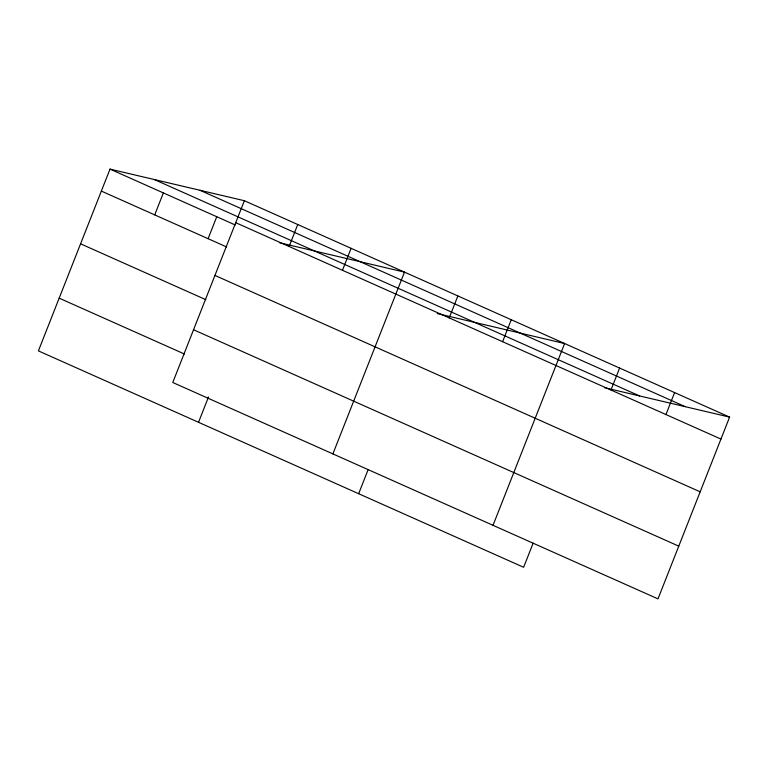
<?xml version="1.0" encoding="UTF-8"?>
<svg xmlns="http://www.w3.org/2000/svg" width="768" height="768" viewBox="0 0 768 768"><rect width="100%" height="100%" fill="white"/><g stroke="black" fill="none" stroke-linecap="round" stroke-linejoin="round"><path stroke-width="1.15" d="M244.368 200.717L172.771 382.493L657.994 598.886L729.6 417.11L244.368 200.717L110.006 169.114L38.4 350.89L523.632 567.283L533.146 543.11M154.723 214.886L163.373 192.922M208.099 238.694L216.749 216.72M198.528 422.304L208.483 397.027M289.094 246.49L297.744 224.525M342.47 270.288L351.12 248.323M332.89 453.898L404.496 272.131L279.466 242.726M358.656 493.709L368.17 469.536M449.222 317.894L457.872 295.93M502.589 341.702L511.248 319.738M493.018 525.312L564.624 343.536L437.251 313.584M610.963 390.029L619.613 368.064M665.952 414.557L674.611 392.582M604.57 387.706L729.6 417.11M200.026 190.291L685.258 406.685M154.339 179.549L639.571 395.942M235.718 222.682L720.95 439.075M110.006 169.114L235.267 224.986M101.347 191.088L226.618 246.95M214.944 275.424L700.176 491.818M80.573 243.821L205.843 299.683M193.546 329.75L678.768 546.144M59.174 298.157L184.445 354.019"/></g></svg>
